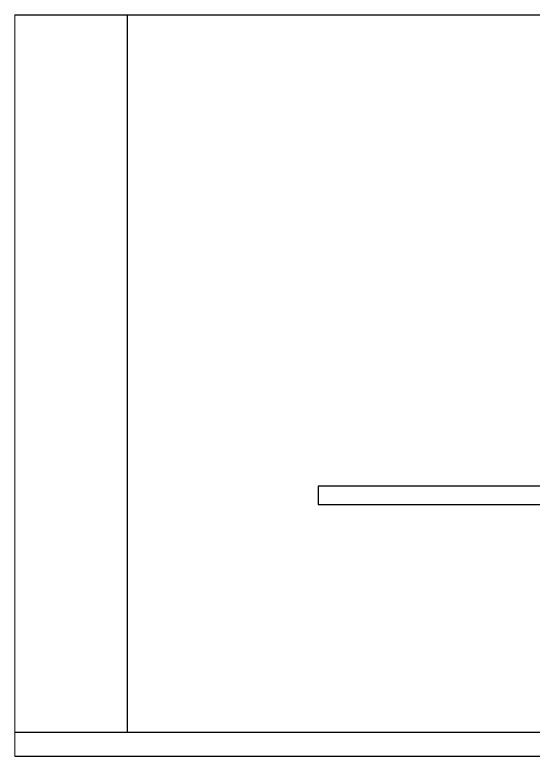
# Model space of a CAD drawing. Header units: millimetres. Extents: x 126 to 938, y 244 to 707.
# Drawn here: x 636.8 to 745.2, y 244.2 to 399.2 of the extents above; entities that cross this region are included whole.
import ezdxf

# ---------------------------------------------------------------- set-up
doc = ezdxf.new("R2010")
doc.units = ezdxf.units.MM

msp = doc.modelspace()

# ---------------------------------------------------------------- linework, layer by layer
at = {"color": 7, "linetype": 'Continuous', "lineweight": 18}
msp.add_line((636.79, 399.24), (636.79, 244.24), dxfattribs=at)
at = {"color": 7, "linetype": 'Continuous', "lineweight": 25}
for p, q in [((636.79, 399.24), (660.26, 399.24)), ((660.26, 399.24), (660.26, 249.24)), ((660.26, 399.24), (904.1, 399.24)), ((761.97, 300.67), (700.26, 300.67)), ((700.26, 300.67), (700.26, 296.86)), ((700.26, 296.86), (761.8, 296.86)), ((636.79, 249.24), (919.98, 249.24)), ((636.79, 244.24), (938.19, 244.24))]:
    msp.add_line(p, q, dxfattribs=at)

doc.saveas('drawing.dxf')
